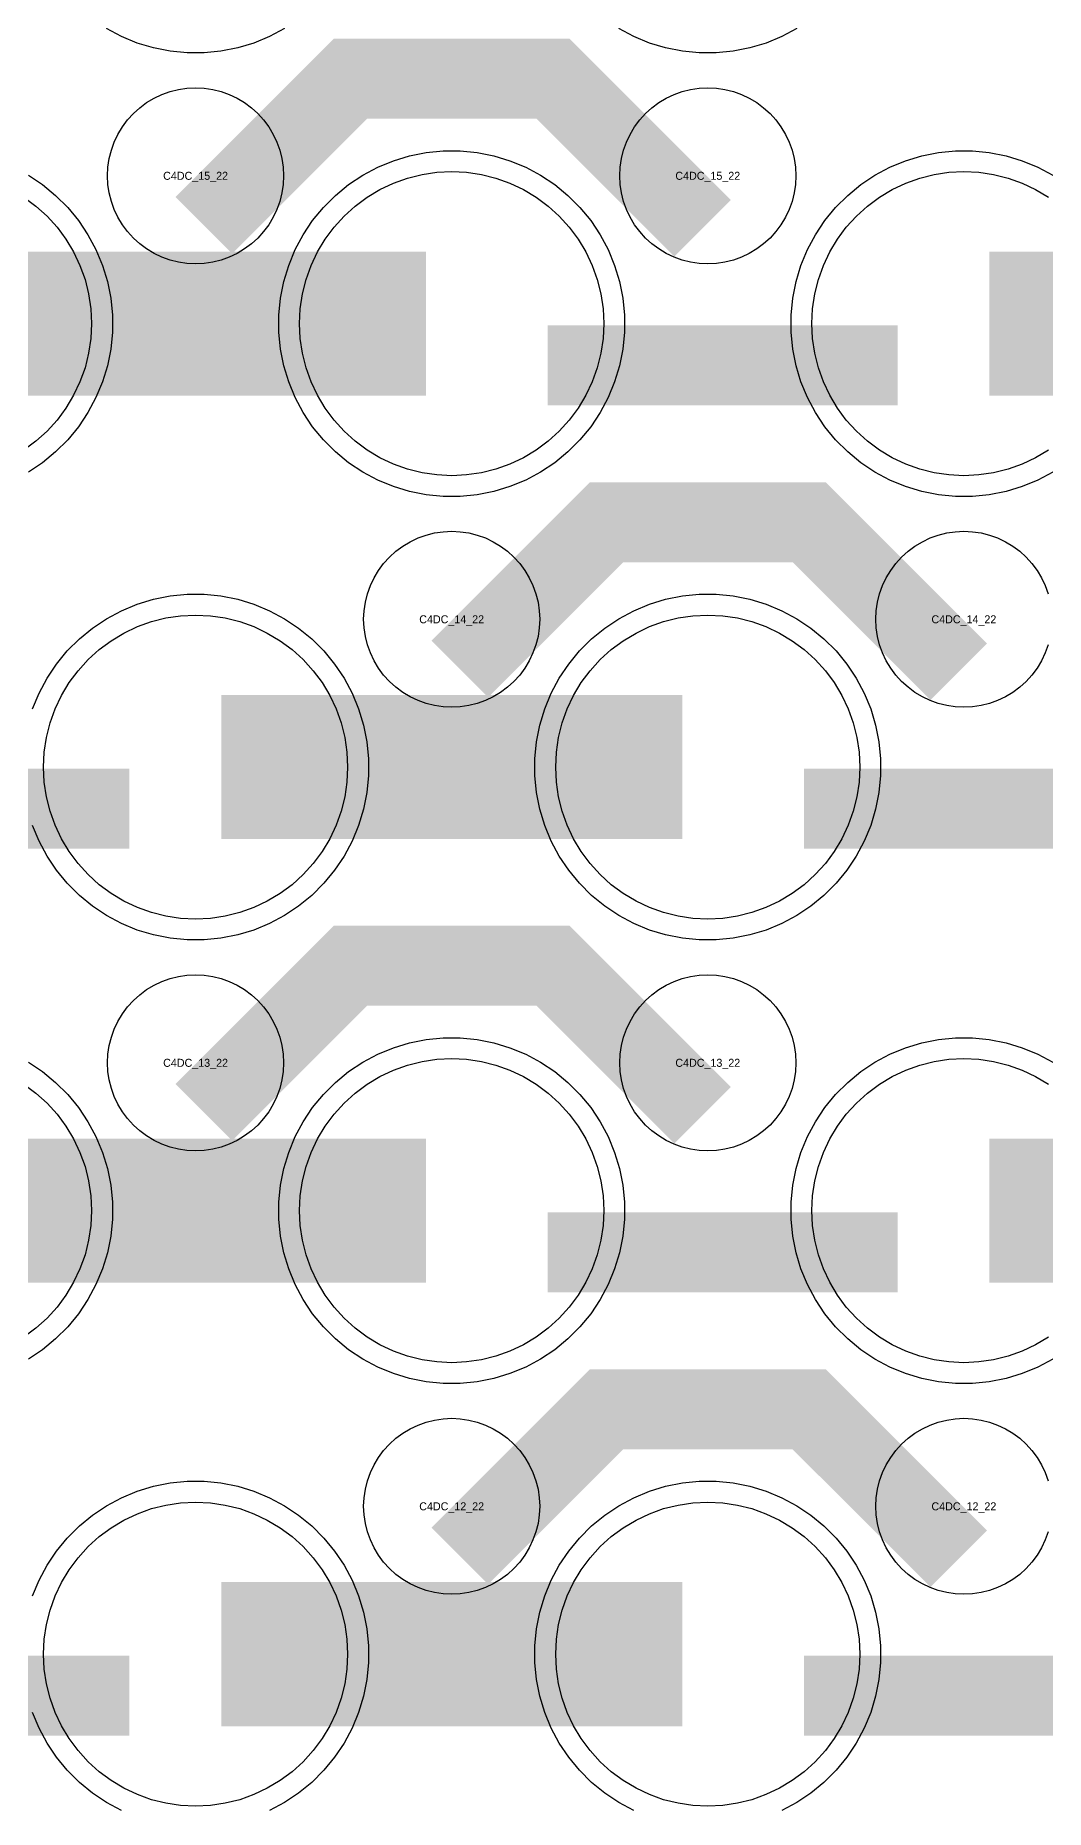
# Model space of a CAD drawing. Extents: x -11880 to 11880, y -14992 to 14992.
# Drawn here: x -5010 to -4694, y -13225 to -12671 of the extents above; entities that cross this region are included whole.
import ezdxf
from ezdxf.enums import TextEntityAlignment as Align

# ---------------------------------------------------------------- set-up
doc = ezdxf.new("R2010")
doc.units = 0
doc.header["$MEASUREMENT"] = 0
for name, color, linetype in [('GDS_775_DT_237', 138, 'CONTINUOUS'), ('RDL1_FS', 34, 'CONTINUOUS'), ('RDL_BS', 160, 'CONTINUOUS')]:
    doc.layers.add(name, color=color, linetype=linetype)

msp = doc.modelspace()

# ---------------------------------------------------------------- linework, layer by layer
at = {"layer": 'RDL1_FS'}
for points in [[(-4880, -12808.614), (-4884.657, -12808.385), (-4889.268, -12807.701), (-4893.791, -12806.569), (-4898.181, -12804.997), (-4902.395, -12803.005), (-4906.395, -12800.607), (-4910.14, -12797.829), (-4913.594, -12794.699), (-4916.724, -12791.245), (-4919.502, -12787.5), (-4921.9, -12783.5), (-4923.892, -12779.286), (-4925.464, -12774.896), (-4926.596, -12770.373), (-4927.28, -12765.762), (-4927.509, -12761.105), (-4927.28, -12756.448), (-4926.596, -12751.837), (-4925.464, -12747.314), (-4923.892, -12742.924), (-4921.9, -12738.71), (-4919.502, -12734.71), (-4916.724, -12730.965), (-4913.594, -12727.511), (-4910.14, -12724.381), (-4906.395, -12721.603), (-4902.395, -12719.205), (-4898.181, -12717.213), (-4893.791, -12715.641), (-4889.268, -12714.509), (-4884.657, -12713.825), (-4880, -12713.596), (-4875.343, -12713.825), (-4870.732, -12714.509), (-4866.209, -12715.641), (-4861.819, -12717.213), (-4857.605, -12719.205), (-4853.605, -12721.603), (-4849.86, -12724.381), (-4846.406, -12727.511), (-4843.276, -12730.965), (-4840.498, -12734.71), (-4838.1, -12738.71), (-4836.108, -12742.924), (-4834.536, -12747.314), (-4833.404, -12751.837), (-4832.72, -12756.448), (-4832.491, -12761.105), (-4832.72, -12765.762), (-4833.404, -12770.373), (-4834.536, -12774.896), (-4836.108, -12779.286), (-4838.1, -12783.5), (-4840.498, -12787.5), (-4843.276, -12791.245), (-4846.406, -12794.699), (-4849.86, -12797.829), (-4853.605, -12800.607), (-4857.605, -12803.005), (-4861.819, -12804.997), (-4866.209, -12806.569), (-4870.732, -12807.701), (-4875.343, -12808.385)], [(-4960, -13224.304), (-4964.657, -13224.075), (-4969.268, -13223.391), (-4973.791, -13222.259), (-4978.181, -13220.687), (-4982.395, -13218.695), (-4986.395, -13216.297), (-4990.14, -13213.519), (-4993.594, -13210.389), (-4996.724, -13206.935), (-4999.502, -13203.19), (-5001.9, -13199.19), (-5003.892, -13194.976), (-5005.464, -13190.586), (-5006.596, -13186.063), (-5007.28, -13181.452), (-5007.509, -13176.795), (-5007.28, -13172.138), (-5006.596, -13167.527), (-5005.464, -13163.004), (-5003.892, -13158.614), (-5001.9, -13154.4), (-4999.502, -13150.4), (-4996.724, -13146.655), (-4993.594, -13143.201), (-4990.14, -13140.071), (-4986.395, -13137.293), (-4982.395, -13134.895), (-4978.181, -13132.903), (-4973.791, -13131.331), (-4969.268, -13130.199), (-4964.657, -13129.515), (-4960, -13129.286), (-4955.343, -13129.515), (-4950.732, -13130.199), (-4946.209, -13131.331), (-4941.819, -13132.903), (-4937.605, -13134.895), (-4933.605, -13137.293), (-4929.86, -13140.071), (-4926.406, -13143.201), (-4923.276, -13146.655), (-4920.498, -13150.4), (-4918.1, -13154.4), (-4916.108, -13158.614), (-4914.536, -13163.004), (-4913.404, -13167.527), (-4912.72, -13172.138), (-4912.491, -13176.795), (-4912.72, -13181.452), (-4913.404, -13186.063), (-4914.536, -13190.586), (-4916.108, -13194.976), (-4918.1, -13199.19), (-4920.498, -13203.19), (-4923.276, -13206.935), (-4926.406, -13210.389), (-4929.86, -13213.519), (-4933.605, -13216.297), (-4937.605, -13218.695), (-4941.819, -13220.687), (-4946.209, -13222.259), (-4950.732, -13223.391), (-4955.343, -13224.075)], [(-4800, -13224.304), (-4804.657, -13224.075), (-4809.268, -13223.391), (-4813.791, -13222.259), (-4818.181, -13220.687), (-4822.395, -13218.695), (-4826.395, -13216.297), (-4830.14, -13213.519), (-4833.594, -13210.389), (-4836.724, -13206.935), (-4839.502, -13203.19), (-4841.9, -13199.19), (-4843.892, -13194.976), (-4845.464, -13190.586), (-4846.596, -13186.063), (-4847.28, -13181.452), (-4847.509, -13176.795), (-4847.28, -13172.138), (-4846.596, -13167.527), (-4845.464, -13163.004), (-4843.892, -13158.614), (-4841.9, -13154.4), (-4839.502, -13150.4), (-4836.724, -13146.655), (-4833.594, -13143.201), (-4830.14, -13140.071), (-4826.395, -13137.293), (-4822.395, -13134.895), (-4818.181, -13132.903), (-4813.791, -13131.331), (-4809.268, -13130.199), (-4804.657, -13129.515), (-4800, -13129.286), (-4795.343, -13129.515), (-4790.732, -13130.199), (-4786.209, -13131.331), (-4781.819, -13132.903), (-4777.605, -13134.895), (-4773.605, -13137.293), (-4769.86, -13140.071), (-4766.406, -13143.201), (-4763.276, -13146.655), (-4760.498, -13150.4), (-4758.1, -13154.4), (-4756.108, -13158.614), (-4754.536, -13163.004), (-4753.404, -13167.527), (-4752.72, -13172.138), (-4752.491, -13176.795), (-4752.72, -13181.452), (-4753.404, -13186.063), (-4754.536, -13190.586), (-4756.108, -13194.976), (-4758.1, -13199.19), (-4760.498, -13203.19), (-4763.276, -13206.935), (-4766.406, -13210.389), (-4769.86, -13213.519), (-4773.605, -13216.297), (-4777.605, -13218.695), (-4781.819, -13220.687), (-4786.209, -13222.259), (-4790.732, -13223.391), (-4795.343, -13224.075)]]:
    msp.add_lwpolyline(points, close=True, dxfattribs=at)
for points in [[(-4693.605, -12800.607), (-4697.605, -12803.005), (-4701.819, -12804.997), (-4706.209, -12806.569), (-4710.732, -12807.701), (-4715.343, -12808.385), (-4720, -12808.614), (-4724.657, -12808.385), (-4729.268, -12807.701), (-4733.791, -12806.569), (-4738.181, -12804.997), (-4742.395, -12803.005), (-4746.395, -12800.607), (-4750.14, -12797.829), (-4753.594, -12794.699), (-4756.724, -12791.245), (-4759.502, -12787.5), (-4761.9, -12783.5), (-4763.892, -12779.286), (-4765.464, -12774.896), (-4766.596, -12770.373), (-4767.28, -12765.762), (-4767.509, -12761.105), (-4767.28, -12756.448), (-4766.596, -12751.837), (-4765.464, -12747.314), (-4763.892, -12742.924), (-4761.9, -12738.71), (-4759.502, -12734.71), (-4756.724, -12730.965), (-4753.594, -12727.511), (-4750.14, -12724.381), (-4746.395, -12721.603), (-4742.395, -12719.205), (-4738.181, -12717.213), (-4733.791, -12715.641), (-4729.268, -12714.509), (-4724.657, -12713.825), (-4720, -12713.596), (-4715.343, -12713.825), (-4710.732, -12714.509), (-4706.209, -12715.641), (-4701.819, -12717.213), (-4697.605, -12719.205), (-4693.605, -12721.603)], [(-5013.605, -12721.603), (-5009.86, -12724.381), (-5006.406, -12727.511), (-5003.276, -12730.965), (-5000.498, -12734.71), (-4998.1, -12738.71), (-4996.108, -12742.924), (-4994.536, -12747.314), (-4993.404, -12751.837), (-4992.72, -12756.448), (-4992.491, -12761.105), (-4992.72, -12765.762), (-4993.404, -12770.373), (-4994.536, -12774.896), (-4996.108, -12779.286), (-4998.1, -12783.5), (-5000.498, -12787.5), (-5003.276, -12791.245), (-5006.406, -12794.699), (-5009.86, -12797.829), (-5013.605, -12800.607)]]:
    msp.add_lwpolyline(points, dxfattribs=at)
for points in [[(-5031.998, -12761.105, 45, 45, 0), (-4959.998, -12761.105, 45, 45, 0)], [(-4959.998, -12761.105, 45, 45, 0), (-4887.998, -12761.105, 45, 45, 0)], [(-4711.998, -12761.105, 45, 45, 0), (-4639.998, -12761.105, 45, 45, 0)], [(-4951.998, -13176.795, 45, 45, 0), (-4879.998, -13176.795, 45, 45, 0)], [(-4879.998, -13176.795, 45, 45, 0), (-4807.998, -13176.795, 45, 45, 0)]]:
    msp.add_lwpolyline(points, format="xyseb", dxfattribs=at)
at = {"layer": 'RDL1_FS', "color": 240, "true_color": 0xed1f24}
for points in [[(-4960, -12947.174), (-4964.657, -12946.945), (-4969.268, -12946.261), (-4973.791, -12945.129), (-4978.181, -12943.557), (-4982.395, -12941.565), (-4986.395, -12939.167), (-4990.14, -12936.389), (-4993.594, -12933.259), (-4996.724, -12929.805), (-4999.502, -12926.06), (-5001.9, -12922.06), (-5003.892, -12917.846), (-5005.464, -12913.456), (-5006.596, -12908.933), (-5007.28, -12904.322), (-5007.509, -12899.665), (-5007.28, -12895.008), (-5006.596, -12890.397), (-5005.464, -12885.874), (-5003.892, -12881.484), (-5001.9, -12877.27), (-4999.502, -12873.27), (-4996.724, -12869.525), (-4993.594, -12866.071), (-4990.14, -12862.941), (-4986.395, -12860.163), (-4982.395, -12857.765), (-4978.181, -12855.773), (-4973.791, -12854.201), (-4969.268, -12853.069), (-4964.657, -12852.385), (-4960, -12852.156), (-4955.343, -12852.385), (-4950.732, -12853.069), (-4946.209, -12854.201), (-4941.819, -12855.773), (-4937.605, -12857.765), (-4933.605, -12860.163), (-4929.86, -12862.941), (-4926.406, -12866.071), (-4923.276, -12869.525), (-4920.498, -12873.27), (-4918.1, -12877.27), (-4916.108, -12881.484), (-4914.536, -12885.874), (-4913.404, -12890.397), (-4912.72, -12895.008), (-4912.491, -12899.665), (-4912.72, -12904.322), (-4913.404, -12908.933), (-4914.536, -12913.456), (-4916.108, -12917.846), (-4918.1, -12922.06), (-4920.498, -12926.06), (-4923.276, -12929.805), (-4926.406, -12933.259), (-4929.86, -12936.389), (-4933.605, -12939.167), (-4937.605, -12941.565), (-4941.819, -12943.557), (-4946.209, -12945.129), (-4950.732, -12946.261), (-4955.343, -12946.945)], [(-4800, -12947.174), (-4804.657, -12946.945), (-4809.268, -12946.261), (-4813.791, -12945.129), (-4818.181, -12943.557), (-4822.395, -12941.565), (-4826.395, -12939.167), (-4830.14, -12936.389), (-4833.594, -12933.259), (-4836.724, -12929.805), (-4839.502, -12926.06), (-4841.9, -12922.06), (-4843.892, -12917.846), (-4845.464, -12913.456), (-4846.596, -12908.933), (-4847.28, -12904.322), (-4847.509, -12899.665), (-4847.28, -12895.008), (-4846.596, -12890.397), (-4845.464, -12885.874), (-4843.892, -12881.484), (-4841.9, -12877.27), (-4839.502, -12873.27), (-4836.724, -12869.525), (-4833.594, -12866.071), (-4830.14, -12862.941), (-4826.395, -12860.163), (-4822.395, -12857.765), (-4818.181, -12855.773), (-4813.791, -12854.201), (-4809.268, -12853.069), (-4804.657, -12852.385), (-4800, -12852.156), (-4795.343, -12852.385), (-4790.732, -12853.069), (-4786.209, -12854.201), (-4781.819, -12855.773), (-4777.605, -12857.765), (-4773.605, -12860.163), (-4769.86, -12862.941), (-4766.406, -12866.071), (-4763.276, -12869.525), (-4760.498, -12873.27), (-4758.1, -12877.27), (-4756.108, -12881.484), (-4754.536, -12885.874), (-4753.404, -12890.397), (-4752.72, -12895.008), (-4752.491, -12899.665), (-4752.72, -12904.322), (-4753.404, -12908.933), (-4754.536, -12913.456), (-4756.108, -12917.846), (-4758.1, -12922.06), (-4760.498, -12926.06), (-4763.276, -12929.805), (-4766.406, -12933.259), (-4769.86, -12936.389), (-4773.605, -12939.167), (-4777.605, -12941.565), (-4781.819, -12943.557), (-4786.209, -12945.129), (-4790.732, -12946.261), (-4795.343, -12946.945)], [(-4880, -13085.739), (-4884.657, -13085.51), (-4889.268, -13084.826), (-4893.791, -13083.694), (-4898.181, -13082.122), (-4902.395, -13080.13), (-4906.395, -13077.732), (-4910.14, -13074.954), (-4913.594, -13071.824), (-4916.724, -13068.37), (-4919.502, -13064.625), (-4921.9, -13060.625), (-4923.892, -13056.411), (-4925.464, -13052.021), (-4926.596, -13047.498), (-4927.28, -13042.887), (-4927.509, -13038.23), (-4927.28, -13033.573), (-4926.596, -13028.962), (-4925.464, -13024.439), (-4923.892, -13020.049), (-4921.9, -13015.835), (-4919.502, -13011.835), (-4916.724, -13008.09), (-4913.594, -13004.636), (-4910.14, -13001.506), (-4906.395, -12998.728), (-4902.395, -12996.33), (-4898.181, -12994.338), (-4893.791, -12992.766), (-4889.268, -12991.634), (-4884.657, -12990.95), (-4880, -12990.721), (-4875.343, -12990.95), (-4870.732, -12991.634), (-4866.209, -12992.766), (-4861.819, -12994.338), (-4857.605, -12996.33), (-4853.605, -12998.728), (-4849.86, -13001.506), (-4846.406, -13004.636), (-4843.276, -13008.09), (-4840.498, -13011.835), (-4838.1, -13015.835), (-4836.108, -13020.049), (-4834.536, -13024.439), (-4833.404, -13028.962), (-4832.72, -13033.573), (-4832.491, -13038.23), (-4832.72, -13042.887), (-4833.404, -13047.498), (-4834.536, -13052.021), (-4836.108, -13056.411), (-4838.1, -13060.625), (-4840.498, -13064.625), (-4843.276, -13068.37), (-4846.406, -13071.824), (-4849.86, -13074.954), (-4853.605, -13077.732), (-4857.605, -13080.13), (-4861.819, -13082.122), (-4866.209, -13083.694), (-4870.732, -13084.826), (-4875.343, -13085.51)]]:
    msp.add_lwpolyline(points, close=True, dxfattribs=at)
for points in [[(-4951.998, -12899.665, 45, 45, 0), (-4879.998, -12899.665, 45, 45, 0)], [(-4879.998, -12899.665, 45, 45, 0), (-4807.998, -12899.665, 45, 45, 0)], [(-5031.998, -13038.23, 45, 45, 0), (-4959.998, -13038.23, 45, 45, 0)], [(-4959.998, -13038.23, 45, 45, 0), (-4887.998, -13038.23, 45, 45, 0)], [(-4711.998, -13038.23, 45, 45, 0), (-4639.998, -13038.23, 45, 45, 0)]]:
    msp.add_lwpolyline(points, format="xyseb", dxfattribs=at)
for points in [[(-4693.605, -13077.732), (-4697.605, -13080.13), (-4701.819, -13082.122), (-4706.209, -13083.694), (-4710.732, -13084.826), (-4715.343, -13085.51), (-4720, -13085.739), (-4724.657, -13085.51), (-4729.268, -13084.826), (-4733.791, -13083.694), (-4738.181, -13082.122), (-4742.395, -13080.13), (-4746.395, -13077.732), (-4750.14, -13074.954), (-4753.594, -13071.824), (-4756.724, -13068.37), (-4759.502, -13064.625), (-4761.9, -13060.625), (-4763.892, -13056.411), (-4765.464, -13052.021), (-4766.596, -13047.498), (-4767.28, -13042.887), (-4767.509, -13038.23), (-4767.28, -13033.573), (-4766.596, -13028.962), (-4765.464, -13024.439), (-4763.892, -13020.049), (-4761.9, -13015.835), (-4759.502, -13011.835), (-4756.724, -13008.09), (-4753.594, -13004.636), (-4750.14, -13001.506), (-4746.395, -12998.728), (-4742.395, -12996.33), (-4738.181, -12994.338), (-4733.791, -12992.766), (-4729.268, -12991.634), (-4724.657, -12990.95), (-4720, -12990.721), (-4715.343, -12990.95), (-4710.732, -12991.634), (-4706.209, -12992.766), (-4701.819, -12994.338), (-4697.605, -12996.33), (-4693.605, -12998.728)], [(-5013.605, -12998.728), (-5009.86, -13001.506), (-5006.406, -13004.636), (-5003.276, -13008.09), (-5000.498, -13011.835), (-4998.1, -13015.835), (-4996.108, -13020.049), (-4994.536, -13024.439), (-4993.404, -13028.962), (-4992.72, -13033.573), (-4992.491, -13038.23), (-4992.72, -13042.887), (-4993.404, -13047.498), (-4994.536, -13052.021), (-4996.108, -13056.411), (-4998.1, -13060.625), (-5000.498, -13064.625), (-5003.276, -13068.37), (-5006.406, -13071.824), (-5009.86, -13074.954), (-5013.605, -13077.732)]]:
    msp.add_lwpolyline(points, dxfattribs=at)
at = {"layer": 'RDL_BS'}
for points in [[(-4932.223, -12668.923), (-4936.885, -12671.415), (-4941.795, -12673.446), (-4946.835, -12674.977), (-4952.062, -12676.023), (-4957.356, -12676.54), (-4962.644, -12676.54), (-4967.938, -12676.023), (-4973.165, -12674.977), (-4978.205, -12673.446), (-4983.115, -12671.415), (-4987.777, -12668.923)], [(-4772.223, -12668.923), (-4776.885, -12671.415), (-4781.795, -12673.446), (-4786.835, -12674.977), (-4792.062, -12676.023), (-4797.356, -12676.54), (-4802.644, -12676.54), (-4807.938, -12676.023), (-4813.165, -12674.977), (-4818.205, -12673.446), (-4823.115, -12671.415), (-4827.777, -12668.923)], [(-4692.223, -12807.488), (-4696.885, -12809.98), (-4701.795, -12812.011), (-4706.835, -12813.542), (-4712.062, -12814.588), (-4717.356, -12815.105), (-4722.644, -12815.105), (-4727.938, -12814.588), (-4733.165, -12813.542), (-4738.205, -12812.011), (-4743.115, -12809.98), (-4747.777, -12807.488), (-4752.191, -12804.541), (-4756.292, -12801.179), (-4760.074, -12797.397), (-4763.436, -12793.296), (-4766.383, -12788.882), (-4768.875, -12784.22), (-4770.906, -12779.31), (-4772.437, -12774.27), (-4773.483, -12769.043), (-4774, -12763.749), (-4774, -12758.461), (-4773.483, -12753.167), (-4772.437, -12747.94), (-4770.906, -12742.9), (-4768.875, -12737.99), (-4766.383, -12733.328), (-4763.436, -12728.914), (-4760.074, -12724.813), (-4756.292, -12721.031), (-4752.191, -12717.669), (-4747.777, -12714.722), (-4743.115, -12712.23), (-4738.205, -12710.199), (-4733.165, -12708.668), (-4727.938, -12707.622), (-4722.644, -12707.105), (-4717.356, -12707.105), (-4712.062, -12707.622), (-4706.835, -12708.668), (-4701.795, -12710.199), (-4696.885, -12712.23), (-4692.223, -12714.722)], [(-5012.223, -12714.722), (-5007.809, -12717.669), (-5003.708, -12721.031), (-4999.926, -12724.813), (-4996.564, -12728.914), (-4993.617, -12733.328), (-4991.125, -12737.99), (-4989.094, -12742.9), (-4987.563, -12747.94), (-4986.517, -12753.167), (-4986, -12758.461), (-4986, -12763.749), (-4986.517, -12769.043), (-4987.563, -12774.27), (-4989.094, -12779.31), (-4991.125, -12784.22), (-4993.617, -12788.882), (-4996.564, -12793.296), (-4999.926, -12797.397), (-5003.708, -12801.179), (-5007.809, -12804.541), (-5012.223, -12807.488)], [(-4693.691, -12861.461), (-4694.598, -12863.996), (-4695.75, -12866.433), (-4697.143, -12868.757), (-4698.746, -12870.92), (-4700.558, -12872.919), (-4702.557, -12874.731), (-4704.72, -12876.334), (-4707.044, -12877.727), (-4709.481, -12878.879), (-4712.016, -12879.786), (-4714.635, -12880.443), (-4717.307, -12880.839), (-4720, -12880.971), (-4722.693, -12880.839), (-4725.365, -12880.443), (-4727.984, -12879.786), (-4730.519, -12878.879), (-4732.956, -12877.727), (-4735.28, -12876.334), (-4737.443, -12874.731), (-4739.442, -12872.919), (-4741.254, -12870.92), (-4742.857, -12868.757), (-4744.25, -12866.433), (-4745.402, -12863.996), (-4746.309, -12861.461), (-4746.966, -12858.842), (-4747.362, -12856.17), (-4747.494, -12853.477), (-4747.362, -12850.784), (-4746.966, -12848.112), (-4746.309, -12845.493), (-4745.402, -12842.958), (-4744.25, -12840.521), (-4742.857, -12838.197), (-4741.254, -12836.034), (-4739.442, -12834.035), (-4737.443, -12832.223), (-4735.28, -12830.62), (-4732.956, -12829.227), (-4730.519, -12828.075), (-4727.984, -12827.168), (-4725.365, -12826.511), (-4722.693, -12826.115), (-4720, -12825.983), (-4717.307, -12826.115), (-4714.635, -12826.511), (-4712.016, -12827.168), (-4709.481, -12828.075), (-4707.044, -12829.227), (-4704.72, -12830.62), (-4702.557, -12832.223), (-4700.558, -12834.035), (-4698.746, -12836.034), (-4697.143, -12838.197), (-4695.75, -12840.521), (-4694.598, -12842.958), (-4693.691, -12845.493)], [(-4693.691, -13138.591), (-4694.598, -13141.126), (-4695.75, -13143.563), (-4697.143, -13145.887), (-4698.746, -13148.05), (-4700.558, -13150.049), (-4702.557, -13151.861), (-4704.72, -13153.464), (-4707.044, -13154.857), (-4709.481, -13156.009), (-4712.016, -13156.916), (-4714.635, -13157.573), (-4717.307, -13157.969), (-4720, -13158.101), (-4722.693, -13157.969), (-4725.365, -13157.573), (-4727.984, -13156.916), (-4730.519, -13156.009), (-4732.956, -13154.857), (-4735.28, -13153.464), (-4737.443, -13151.861), (-4739.442, -13150.049), (-4741.254, -13148.05), (-4742.857, -13145.887), (-4744.25, -13143.563), (-4745.402, -13141.126), (-4746.309, -13138.591), (-4746.966, -13135.972), (-4747.362, -13133.3), (-4747.494, -13130.607), (-4747.362, -13127.914), (-4746.966, -13125.242), (-4746.309, -13122.623), (-4745.402, -13120.088), (-4744.25, -13117.651), (-4742.857, -13115.327), (-4741.254, -13113.164), (-4739.442, -13111.165), (-4737.443, -13109.353), (-4735.28, -13107.75), (-4732.956, -13106.357), (-4730.519, -13105.205), (-4727.984, -13104.298), (-4725.365, -13103.641), (-4722.693, -13103.245), (-4720, -13103.113), (-4717.307, -13103.245), (-4714.635, -13103.641), (-4712.016, -13104.298), (-4709.481, -13105.205), (-4707.044, -13106.357), (-4704.72, -13107.75), (-4702.557, -13109.353), (-4700.558, -13111.165), (-4698.746, -13113.164), (-4697.143, -13115.327), (-4695.75, -13117.651), (-4694.598, -13120.088), (-4693.691, -13122.623)], [(-5010.906, -13158.59), (-5008.875, -13153.68), (-5006.383, -13149.018), (-5003.436, -13144.604), (-5000.074, -13140.503), (-4996.292, -13136.721), (-4992.191, -13133.359), (-4987.777, -13130.412), (-4983.115, -13127.92), (-4978.205, -13125.889), (-4973.165, -13124.358), (-4967.938, -13123.312), (-4962.644, -13122.795), (-4957.356, -13122.795), (-4952.062, -13123.312), (-4946.835, -13124.358), (-4941.795, -13125.889), (-4936.885, -13127.92), (-4932.223, -13130.412), (-4927.809, -13133.359), (-4923.708, -13136.721), (-4919.926, -13140.503), (-4916.564, -13144.604), (-4913.617, -13149.018), (-4911.125, -13153.68), (-4909.094, -13158.59), (-4907.563, -13163.63), (-4906.517, -13168.857), (-4906, -13174.151), (-4906, -13179.439), (-4906.517, -13184.733), (-4907.563, -13189.96), (-4909.094, -13195), (-4911.125, -13199.91), (-4913.617, -13204.572), (-4916.564, -13208.986), (-4919.926, -13213.087), (-4923.708, -13216.869), (-4927.809, -13220.231), (-4932.223, -13223.178), (-4936.885, -13225.67)], [(-4823.115, -13225.67), (-4827.777, -13223.178), (-4832.191, -13220.231), (-4836.292, -13216.869), (-4840.074, -13213.087), (-4843.436, -13208.986), (-4846.383, -13204.572), (-4848.875, -13199.91), (-4850.906, -13195), (-4852.437, -13189.96), (-4853.483, -13184.733), (-4854, -13179.439), (-4854, -13174.151), (-4853.483, -13168.857), (-4852.437, -13163.63), (-4850.906, -13158.59), (-4848.875, -13153.68), (-4846.383, -13149.018), (-4843.436, -13144.604), (-4840.074, -13140.503), (-4836.292, -13136.721), (-4832.191, -13133.359), (-4827.777, -13130.412), (-4823.115, -13127.92), (-4818.205, -13125.889), (-4813.165, -13124.358), (-4807.938, -13123.312), (-4802.644, -13122.795), (-4797.356, -13122.795), (-4792.062, -13123.312), (-4786.835, -13124.358), (-4781.795, -13125.889), (-4776.885, -13127.92), (-4772.223, -13130.412), (-4767.809, -13133.359), (-4763.708, -13136.721), (-4759.926, -13140.503), (-4756.564, -13144.604), (-4753.617, -13149.018), (-4751.125, -13153.68), (-4749.094, -13158.59), (-4747.563, -13163.63), (-4746.517, -13168.857), (-4746, -13174.151), (-4746, -13179.439), (-4746.517, -13184.733), (-4747.563, -13189.96), (-4749.094, -13195), (-4751.125, -13199.91), (-4753.617, -13204.572), (-4756.564, -13208.986), (-4759.926, -13213.087), (-4763.708, -13216.869), (-4767.809, -13220.231), (-4772.223, -13223.178), (-4776.885, -13225.67)], [(-4983.115, -13225.67), (-4987.777, -13223.178), (-4992.191, -13220.231), (-4996.292, -13216.869), (-5000.074, -13213.087), (-5003.436, -13208.986), (-5006.383, -13204.572), (-5008.875, -13199.91), (-5010.906, -13195)]]:
    msp.add_lwpolyline(points, dxfattribs=at)
for points in [[(-4957.438, -12730.419, 25, 25, 0), (-4911.623, -12684.604, 25, 25, 0), (-4878.07, -12684.604, 25, 25, 0)], [(-4801.599, -12731.318, 25, 25, 0), (-4848.313, -12684.604, 25, 25, 0), (-4878.071, -12684.604, 25, 25, 0)], [(-4849.984, -12774.118, 25, 25, 0), (-4740.719, -12774.118, 25, 25, 0)], [(-4877.438, -12868.979, 25, 25, 0), (-4831.623, -12823.164, 25, 25, 0), (-4798.07, -12823.164, 25, 25, 0)], [(-4721.599, -12869.878, 25, 25, 0), (-4768.313, -12823.164, 25, 25, 0), (-4798.071, -12823.164, 25, 25, 0)], [(-4957.438, -13007.544, 25, 25, 0), (-4911.623, -12961.729, 25, 25, 0), (-4878.07, -12961.729, 25, 25, 0)], [(-4801.599, -13008.443, 25, 25, 0), (-4848.313, -12961.729, 25, 25, 0), (-4878.071, -12961.729, 25, 25, 0)], [(-4877.438, -13146.109, 25, 25, 0), (-4831.623, -13100.294, 25, 25, 0), (-4798.07, -13100.294, 25, 25, 0)], [(-4721.599, -13147.008, 25, 25, 0), (-4768.313, -13100.294, 25, 25, 0), (-4798.071, -13100.294, 25, 25, 0)], [(-5089.984, -13189.808, 25, 25, 0), (-4980.719, -13189.808, 25, 25, 0)], [(-4769.984, -13189.808, 25, 25, 0), (-4660.719, -13189.808, 25, 25, 0)]]:
    msp.add_lwpolyline(points, format="xyseb", dxfattribs=at)
for points in [[(-4960, -12742.411), (-4962.693, -12742.279), (-4965.365, -12741.883), (-4967.984, -12741.226), (-4970.519, -12740.319), (-4972.956, -12739.167), (-4975.28, -12737.774), (-4977.443, -12736.171), (-4979.442, -12734.359), (-4981.254, -12732.36), (-4982.857, -12730.197), (-4984.25, -12727.873), (-4985.402, -12725.436), (-4986.309, -12722.901), (-4986.966, -12720.282), (-4987.362, -12717.61), (-4987.494, -12714.917), (-4987.362, -12712.224), (-4986.966, -12709.552), (-4986.309, -12706.933), (-4985.402, -12704.398), (-4984.25, -12701.961), (-4982.857, -12699.637), (-4981.254, -12697.474), (-4979.442, -12695.475), (-4977.443, -12693.663), (-4975.28, -12692.06), (-4972.956, -12690.667), (-4970.519, -12689.515), (-4967.984, -12688.608), (-4965.365, -12687.951), (-4962.693, -12687.555), (-4960, -12687.423), (-4957.307, -12687.555), (-4954.635, -12687.951), (-4952.016, -12688.608), (-4949.481, -12689.515), (-4947.044, -12690.667), (-4944.72, -12692.06), (-4942.557, -12693.663), (-4940.558, -12695.475), (-4938.746, -12697.474), (-4937.143, -12699.637), (-4935.75, -12701.961), (-4934.598, -12704.398), (-4933.691, -12706.933), (-4933.034, -12709.552), (-4932.638, -12712.224), (-4932.506, -12714.917), (-4932.638, -12717.61), (-4933.034, -12720.282), (-4933.691, -12722.901), (-4934.598, -12725.436), (-4935.75, -12727.873), (-4937.143, -12730.197), (-4938.746, -12732.36), (-4940.558, -12734.359), (-4942.557, -12736.171), (-4944.72, -12737.774), (-4947.044, -12739.167), (-4949.481, -12740.319), (-4952.016, -12741.226), (-4954.635, -12741.883), (-4957.307, -12742.279)], [(-4800, -12742.411), (-4802.693, -12742.279), (-4805.365, -12741.883), (-4807.984, -12741.226), (-4810.519, -12740.319), (-4812.956, -12739.167), (-4815.28, -12737.774), (-4817.443, -12736.171), (-4819.442, -12734.359), (-4821.254, -12732.36), (-4822.857, -12730.197), (-4824.25, -12727.873), (-4825.402, -12725.436), (-4826.309, -12722.901), (-4826.966, -12720.282), (-4827.362, -12717.61), (-4827.494, -12714.917), (-4827.362, -12712.224), (-4826.966, -12709.552), (-4826.309, -12706.933), (-4825.402, -12704.398), (-4824.25, -12701.961), (-4822.857, -12699.637), (-4821.254, -12697.474), (-4819.442, -12695.475), (-4817.443, -12693.663), (-4815.28, -12692.06), (-4812.956, -12690.667), (-4810.519, -12689.515), (-4807.984, -12688.608), (-4805.365, -12687.951), (-4802.693, -12687.555), (-4800, -12687.423), (-4797.307, -12687.555), (-4794.635, -12687.951), (-4792.016, -12688.608), (-4789.481, -12689.515), (-4787.044, -12690.667), (-4784.72, -12692.06), (-4782.557, -12693.663), (-4780.558, -12695.475), (-4778.746, -12697.474), (-4777.143, -12699.637), (-4775.75, -12701.961), (-4774.598, -12704.398), (-4773.691, -12706.933), (-4773.034, -12709.552), (-4772.638, -12712.224), (-4772.506, -12714.917), (-4772.638, -12717.61), (-4773.034, -12720.282), (-4773.691, -12722.901), (-4774.598, -12725.436), (-4775.75, -12727.873), (-4777.143, -12730.197), (-4778.746, -12732.36), (-4780.558, -12734.359), (-4782.557, -12736.171), (-4784.72, -12737.774), (-4787.044, -12739.167), (-4789.481, -12740.319), (-4792.016, -12741.226), (-4794.635, -12741.883), (-4797.307, -12742.279)], [(-4882.644, -12815.105), (-4887.938, -12814.588), (-4893.165, -12813.542), (-4898.205, -12812.011), (-4903.115, -12809.98), (-4907.777, -12807.488), (-4912.191, -12804.541), (-4916.292, -12801.179), (-4920.074, -12797.397), (-4923.436, -12793.296), (-4926.383, -12788.882), (-4928.875, -12784.22), (-4930.906, -12779.31), (-4932.437, -12774.27), (-4933.483, -12769.043), (-4934, -12763.749), (-4934, -12758.461), (-4933.483, -12753.167), (-4932.437, -12747.94), (-4930.906, -12742.9), (-4928.875, -12737.99), (-4926.383, -12733.328), (-4923.436, -12728.914), (-4920.074, -12724.813), (-4916.292, -12721.031), (-4912.191, -12717.669), (-4907.777, -12714.722), (-4903.115, -12712.23), (-4898.205, -12710.199), (-4893.165, -12708.668), (-4887.938, -12707.622), (-4882.644, -12707.105), (-4877.356, -12707.105), (-4872.062, -12707.622), (-4866.835, -12708.668), (-4861.795, -12710.199), (-4856.885, -12712.23), (-4852.223, -12714.722), (-4847.809, -12717.669), (-4843.708, -12721.031), (-4839.926, -12724.813), (-4836.564, -12728.914), (-4833.617, -12733.328), (-4831.125, -12737.99), (-4829.094, -12742.9), (-4827.563, -12747.94), (-4826.517, -12753.167), (-4826, -12758.461), (-4826, -12763.749), (-4826.517, -12769.043), (-4827.563, -12774.27), (-4829.094, -12779.31), (-4831.125, -12784.22), (-4833.617, -12788.882), (-4836.564, -12793.296), (-4839.926, -12797.397), (-4843.708, -12801.179), (-4847.809, -12804.541), (-4852.223, -12807.488), (-4856.885, -12809.98), (-4861.795, -12812.011), (-4866.835, -12813.542), (-4872.062, -12814.588), (-4877.356, -12815.105)], [(-4880, -12880.971), (-4882.693, -12880.839), (-4885.365, -12880.443), (-4887.984, -12879.786), (-4890.519, -12878.879), (-4892.956, -12877.727), (-4895.28, -12876.334), (-4897.443, -12874.731), (-4899.442, -12872.919), (-4901.254, -12870.92), (-4902.857, -12868.757), (-4904.25, -12866.433), (-4905.402, -12863.996), (-4906.309, -12861.461), (-4906.966, -12858.842), (-4907.362, -12856.17), (-4907.494, -12853.477), (-4907.362, -12850.784), (-4906.966, -12848.112), (-4906.309, -12845.493), (-4905.402, -12842.958), (-4904.25, -12840.521), (-4902.857, -12838.197), (-4901.254, -12836.034), (-4899.442, -12834.035), (-4897.443, -12832.223), (-4895.28, -12830.62), (-4892.956, -12829.227), (-4890.519, -12828.075), (-4887.984, -12827.168), (-4885.365, -12826.511), (-4882.693, -12826.115), (-4880, -12825.983), (-4877.307, -12826.115), (-4874.635, -12826.511), (-4872.016, -12827.168), (-4869.481, -12828.075), (-4867.044, -12829.227), (-4864.72, -12830.62), (-4862.557, -12832.223), (-4860.558, -12834.035), (-4858.746, -12836.034), (-4857.143, -12838.197), (-4855.75, -12840.521), (-4854.598, -12842.958), (-4853.691, -12845.493), (-4853.034, -12848.112), (-4852.638, -12850.784), (-4852.506, -12853.477), (-4852.638, -12856.17), (-4853.034, -12858.842), (-4853.691, -12861.461), (-4854.598, -12863.996), (-4855.75, -12866.433), (-4857.143, -12868.757), (-4858.746, -12870.92), (-4860.558, -12872.919), (-4862.557, -12874.731), (-4864.72, -12876.334), (-4867.044, -12877.727), (-4869.481, -12878.879), (-4872.016, -12879.786), (-4874.635, -12880.443), (-4877.307, -12880.839)], [(-4960, -13019.536), (-4962.693, -13019.404), (-4965.365, -13019.008), (-4967.984, -13018.351), (-4970.519, -13017.444), (-4972.956, -13016.292), (-4975.28, -13014.899), (-4977.443, -13013.296), (-4979.442, -13011.484), (-4981.254, -13009.485), (-4982.857, -13007.322), (-4984.25, -13004.998), (-4985.402, -13002.561), (-4986.309, -13000.026), (-4986.966, -12997.407), (-4987.362, -12994.735), (-4987.494, -12992.042), (-4987.362, -12989.349), (-4986.966, -12986.677), (-4986.309, -12984.058), (-4985.402, -12981.523), (-4984.25, -12979.086), (-4982.857, -12976.762), (-4981.254, -12974.599), (-4979.442, -12972.6), (-4977.443, -12970.788), (-4975.28, -12969.185), (-4972.956, -12967.792), (-4970.519, -12966.64), (-4967.984, -12965.733), (-4965.365, -12965.076), (-4962.693, -12964.68), (-4960, -12964.548), (-4957.307, -12964.68), (-4954.635, -12965.076), (-4952.016, -12965.733), (-4949.481, -12966.64), (-4947.044, -12967.792), (-4944.72, -12969.185), (-4942.557, -12970.788), (-4940.558, -12972.6), (-4938.746, -12974.599), (-4937.143, -12976.762), (-4935.75, -12979.086), (-4934.598, -12981.523), (-4933.691, -12984.058), (-4933.034, -12986.677), (-4932.638, -12989.349), (-4932.506, -12992.042), (-4932.638, -12994.735), (-4933.034, -12997.407), (-4933.691, -13000.026), (-4934.598, -13002.561), (-4935.75, -13004.998), (-4937.143, -13007.322), (-4938.746, -13009.485), (-4940.558, -13011.484), (-4942.557, -13013.296), (-4944.72, -13014.899), (-4947.044, -13016.292), (-4949.481, -13017.444), (-4952.016, -13018.351), (-4954.635, -13019.008), (-4957.307, -13019.404)], [(-4800, -13019.536), (-4802.693, -13019.404), (-4805.365, -13019.008), (-4807.984, -13018.351), (-4810.519, -13017.444), (-4812.956, -13016.292), (-4815.28, -13014.899), (-4817.443, -13013.296), (-4819.442, -13011.484), (-4821.254, -13009.485), (-4822.857, -13007.322), (-4824.25, -13004.998), (-4825.402, -13002.561), (-4826.309, -13000.026), (-4826.966, -12997.407), (-4827.362, -12994.735), (-4827.494, -12992.042), (-4827.362, -12989.349), (-4826.966, -12986.677), (-4826.309, -12984.058), (-4825.402, -12981.523), (-4824.25, -12979.086), (-4822.857, -12976.762), (-4821.254, -12974.599), (-4819.442, -12972.6), (-4817.443, -12970.788), (-4815.28, -12969.185), (-4812.956, -12967.792), (-4810.519, -12966.64), (-4807.984, -12965.733), (-4805.365, -12965.076), (-4802.693, -12964.68), (-4800, -12964.548), (-4797.307, -12964.68), (-4794.635, -12965.076), (-4792.016, -12965.733), (-4789.481, -12966.64), (-4787.044, -12967.792), (-4784.72, -12969.185), (-4782.557, -12970.788), (-4780.558, -12972.6), (-4778.746, -12974.599), (-4777.143, -12976.762), (-4775.75, -12979.086), (-4774.598, -12981.523), (-4773.691, -12984.058), (-4773.034, -12986.677), (-4772.638, -12989.349), (-4772.506, -12992.042), (-4772.638, -12994.735), (-4773.034, -12997.407), (-4773.691, -13000.026), (-4774.598, -13002.561), (-4775.75, -13004.998), (-4777.143, -13007.322), (-4778.746, -13009.485), (-4780.558, -13011.484), (-4782.557, -13013.296), (-4784.72, -13014.899), (-4787.044, -13016.292), (-4789.481, -13017.444), (-4792.016, -13018.351), (-4794.635, -13019.008), (-4797.307, -13019.404)], [(-4880, -13158.101), (-4882.693, -13157.969), (-4885.365, -13157.573), (-4887.984, -13156.916), (-4890.519, -13156.009), (-4892.956, -13154.857), (-4895.28, -13153.464), (-4897.443, -13151.861), (-4899.442, -13150.049), (-4901.254, -13148.05), (-4902.857, -13145.887), (-4904.25, -13143.563), (-4905.402, -13141.126), (-4906.309, -13138.591), (-4906.966, -13135.972), (-4907.362, -13133.3), (-4907.494, -13130.607), (-4907.362, -13127.914), (-4906.966, -13125.242), (-4906.309, -13122.623), (-4905.402, -13120.088), (-4904.25, -13117.651), (-4902.857, -13115.327), (-4901.254, -13113.164), (-4899.442, -13111.165), (-4897.443, -13109.353), (-4895.28, -13107.75), (-4892.956, -13106.357), (-4890.519, -13105.205), (-4887.984, -13104.298), (-4885.365, -13103.641), (-4882.693, -13103.245), (-4880, -13103.113), (-4877.307, -13103.245), (-4874.635, -13103.641), (-4872.016, -13104.298), (-4869.481, -13105.205), (-4867.044, -13106.357), (-4864.72, -13107.75), (-4862.557, -13109.353), (-4860.558, -13111.165), (-4858.746, -13113.164), (-4857.143, -13115.327), (-4855.75, -13117.651), (-4854.598, -13120.088), (-4853.691, -13122.623), (-4853.034, -13125.242), (-4852.638, -13127.914), (-4852.506, -13130.607), (-4852.638, -13133.3), (-4853.034, -13135.972), (-4853.691, -13138.591), (-4854.598, -13141.126), (-4855.75, -13143.563), (-4857.143, -13145.887), (-4858.746, -13148.05), (-4860.558, -13150.049), (-4862.557, -13151.861), (-4864.72, -13153.464), (-4867.044, -13154.857), (-4869.481, -13156.009), (-4872.016, -13156.916), (-4874.635, -13157.573), (-4877.307, -13157.969)]]:
    msp.add_lwpolyline(points, close=True, dxfattribs=at)
at = {"layer": 'RDL_BS', "color": 240, "true_color": 0xed1f24}
for points in [[(-5010.906, -12881.46), (-5008.875, -12876.55), (-5006.383, -12871.888), (-5003.436, -12867.474), (-5000.074, -12863.373), (-4996.292, -12859.591), (-4992.191, -12856.229), (-4987.777, -12853.282), (-4983.115, -12850.79), (-4978.205, -12848.759), (-4973.165, -12847.228), (-4967.938, -12846.182), (-4962.644, -12845.665), (-4957.356, -12845.665), (-4952.062, -12846.182), (-4946.835, -12847.228), (-4941.795, -12848.759), (-4936.885, -12850.79), (-4932.223, -12853.282), (-4927.809, -12856.229), (-4923.708, -12859.591), (-4919.926, -12863.373), (-4916.564, -12867.474), (-4913.617, -12871.888), (-4911.125, -12876.55), (-4909.094, -12881.46), (-4907.563, -12886.5), (-4906.517, -12891.727), (-4906, -12897.021), (-4906, -12902.309), (-4906.517, -12907.603), (-4907.563, -12912.83), (-4909.094, -12917.87), (-4911.125, -12922.78), (-4913.617, -12927.442), (-4916.564, -12931.856), (-4919.926, -12935.957), (-4923.708, -12939.739), (-4927.809, -12943.101), (-4932.223, -12946.048), (-4936.885, -12948.54), (-4941.795, -12950.571), (-4946.835, -12952.102), (-4952.062, -12953.148), (-4957.356, -12953.665), (-4962.644, -12953.665), (-4967.938, -12953.148), (-4973.165, -12952.102), (-4978.205, -12950.571), (-4983.115, -12948.54), (-4987.777, -12946.048), (-4992.191, -12943.101), (-4996.292, -12939.739), (-5000.074, -12935.957), (-5003.436, -12931.856), (-5006.383, -12927.442), (-5008.875, -12922.78), (-5010.906, -12917.87)], [(-4692.223, -13084.613), (-4696.885, -13087.105), (-4701.795, -13089.136), (-4706.835, -13090.667), (-4712.062, -13091.713), (-4717.356, -13092.23), (-4722.644, -13092.23), (-4727.938, -13091.713), (-4733.165, -13090.667), (-4738.205, -13089.136), (-4743.115, -13087.105), (-4747.777, -13084.613), (-4752.191, -13081.666), (-4756.292, -13078.304), (-4760.074, -13074.522), (-4763.436, -13070.421), (-4766.383, -13066.007), (-4768.875, -13061.345), (-4770.906, -13056.435), (-4772.437, -13051.395), (-4773.483, -13046.168), (-4774, -13040.874), (-4774, -13035.586), (-4773.483, -13030.292), (-4772.437, -13025.065), (-4770.906, -13020.025), (-4768.875, -13015.115), (-4766.383, -13010.453), (-4763.436, -13006.039), (-4760.074, -13001.938), (-4756.292, -12998.156), (-4752.191, -12994.794), (-4747.777, -12991.847), (-4743.115, -12989.355), (-4738.205, -12987.324), (-4733.165, -12985.793), (-4727.938, -12984.747), (-4722.644, -12984.23), (-4717.356, -12984.23), (-4712.062, -12984.747), (-4706.835, -12985.793), (-4701.795, -12987.324), (-4696.885, -12989.355), (-4692.223, -12991.847)], [(-5012.223, -12991.847), (-5007.809, -12994.794), (-5003.708, -12998.156), (-4999.926, -13001.938), (-4996.564, -13006.039), (-4993.617, -13010.453), (-4991.125, -13015.115), (-4989.094, -13020.025), (-4987.563, -13025.065), (-4986.517, -13030.292), (-4986, -13035.586), (-4986, -13040.874), (-4986.517, -13046.168), (-4987.563, -13051.395), (-4989.094, -13056.435), (-4991.125, -13061.345), (-4993.617, -13066.007), (-4996.564, -13070.421), (-4999.926, -13074.522), (-5003.708, -13078.304), (-5007.809, -13081.666), (-5012.223, -13084.613)]]:
    msp.add_lwpolyline(points, dxfattribs=at)
for points in [[(-4802.644, -12953.665), (-4807.938, -12953.148), (-4813.165, -12952.102), (-4818.205, -12950.571), (-4823.115, -12948.54), (-4827.777, -12946.048), (-4832.191, -12943.101), (-4836.292, -12939.739), (-4840.074, -12935.957), (-4843.436, -12931.856), (-4846.383, -12927.442), (-4848.875, -12922.78), (-4850.906, -12917.87), (-4852.437, -12912.83), (-4853.483, -12907.603), (-4854, -12902.309), (-4854, -12897.021), (-4853.483, -12891.727), (-4852.437, -12886.5), (-4850.906, -12881.46), (-4848.875, -12876.55), (-4846.383, -12871.888), (-4843.436, -12867.474), (-4840.074, -12863.373), (-4836.292, -12859.591), (-4832.191, -12856.229), (-4827.777, -12853.282), (-4823.115, -12850.79), (-4818.205, -12848.759), (-4813.165, -12847.228), (-4807.938, -12846.182), (-4802.644, -12845.665), (-4797.356, -12845.665), (-4792.062, -12846.182), (-4786.835, -12847.228), (-4781.795, -12848.759), (-4776.885, -12850.79), (-4772.223, -12853.282), (-4767.809, -12856.229), (-4763.708, -12859.591), (-4759.926, -12863.373), (-4756.564, -12867.474), (-4753.617, -12871.888), (-4751.125, -12876.55), (-4749.094, -12881.46), (-4747.563, -12886.5), (-4746.517, -12891.727), (-4746, -12897.021), (-4746, -12902.309), (-4746.517, -12907.603), (-4747.563, -12912.83), (-4749.094, -12917.87), (-4751.125, -12922.78), (-4753.617, -12927.442), (-4756.564, -12931.856), (-4759.926, -12935.957), (-4763.708, -12939.739), (-4767.809, -12943.101), (-4772.223, -12946.048), (-4776.885, -12948.54), (-4781.795, -12950.571), (-4786.835, -12952.102), (-4792.062, -12953.148), (-4797.356, -12953.665)], [(-4882.644, -13092.23), (-4887.938, -13091.713), (-4893.165, -13090.667), (-4898.205, -13089.136), (-4903.115, -13087.105), (-4907.777, -13084.613), (-4912.191, -13081.666), (-4916.292, -13078.304), (-4920.074, -13074.522), (-4923.436, -13070.421), (-4926.383, -13066.007), (-4928.875, -13061.345), (-4930.906, -13056.435), (-4932.437, -13051.395), (-4933.483, -13046.168), (-4934, -13040.874), (-4934, -13035.586), (-4933.483, -13030.292), (-4932.437, -13025.065), (-4930.906, -13020.025), (-4928.875, -13015.115), (-4926.383, -13010.453), (-4923.436, -13006.039), (-4920.074, -13001.938), (-4916.292, -12998.156), (-4912.191, -12994.794), (-4907.777, -12991.847), (-4903.115, -12989.355), (-4898.205, -12987.324), (-4893.165, -12985.793), (-4887.938, -12984.747), (-4882.644, -12984.23), (-4877.356, -12984.23), (-4872.062, -12984.747), (-4866.835, -12985.793), (-4861.795, -12987.324), (-4856.885, -12989.355), (-4852.223, -12991.847), (-4847.809, -12994.794), (-4843.708, -12998.156), (-4839.926, -13001.938), (-4836.564, -13006.039), (-4833.617, -13010.453), (-4831.125, -13015.115), (-4829.094, -13020.025), (-4827.563, -13025.065), (-4826.517, -13030.292), (-4826, -13035.586), (-4826, -13040.874), (-4826.517, -13046.168), (-4827.563, -13051.395), (-4829.094, -13056.435), (-4831.125, -13061.345), (-4833.617, -13066.007), (-4836.564, -13070.421), (-4839.926, -13074.522), (-4843.708, -13078.304), (-4847.809, -13081.666), (-4852.223, -13084.613), (-4856.885, -13087.105), (-4861.795, -13089.136), (-4866.835, -13090.667), (-4872.062, -13091.713), (-4877.356, -13092.23)]]:
    msp.add_lwpolyline(points, close=True, dxfattribs=at)
for points in [[(-5089.984, -12912.678, 25, 25, 0), (-4980.719, -12912.678, 25, 25, 0)], [(-4769.984, -12912.678, 25, 25, 0), (-4660.719, -12912.678, 25, 25, 0)], [(-4849.984, -13051.243, 25, 25, 0), (-4740.719, -13051.243, 25, 25, 0)]]:
    msp.add_lwpolyline(points, format="xyseb", dxfattribs=at)

# ---------------------------------------------------------------- texts
at = {"layer": 'GDS_775_DT_237'}
for s, p in [('C4DC_15_22', (-4960, -12714.917)), ('C4DC_15_22', (-4960, -12714.917)), ('C4DC_15_22', (-4800, -12714.917)), ('C4DC_15_22', (-4800, -12714.917)), ('C4DC_14_22', (-4880, -12853.477)), ('C4DC_14_22', (-4880, -12853.477)), ('C4DC_14_22', (-4720, -12853.477)), ('C4DC_14_22', (-4720, -12853.477)), ('C4DC_13_22', (-4960, -12992.042)), ('C4DC_13_22', (-4960, -12992.042)), ('C4DC_13_22', (-4800, -12992.042)), ('C4DC_13_22', (-4800, -12992.042)), ('C4DC_12_22', (-4880, -13130.607)), ('C4DC_12_22', (-4880, -13130.607)), ('C4DC_12_22', (-4720, -13130.607)), ('C4DC_12_22', (-4720, -13130.607))]:
    msp.add_text(s, height=2.5, dxfattribs=at).set_placement(p, align=Align.MIDDLE_CENTER)

doc.saveas('drawing.dxf')
